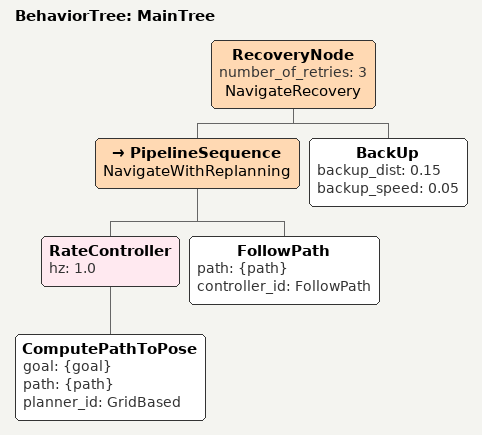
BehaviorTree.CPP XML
<root BTCPP_format="4" main_tree_to_execute="MainTree">
  <BehaviorTree ID="MainTree">
    <RecoveryNode number_of_retries="3" name="NavigateRecovery">
      <PipelineSequence name="NavigateWithReplanning">
        <RateController hz="1.0">
          <ComputePathToPose goal="{goal}" path="{path}" planner_id="GridBased"/>
        </RateController>
        <FollowPath path="{path}" controller_id="FollowPath"/>
      </PipelineSequence>
      <BackUp backup_dist="0.15" backup_speed="0.05"/>
    </RecoveryNode>
  </BehaviorTree>
</root>
